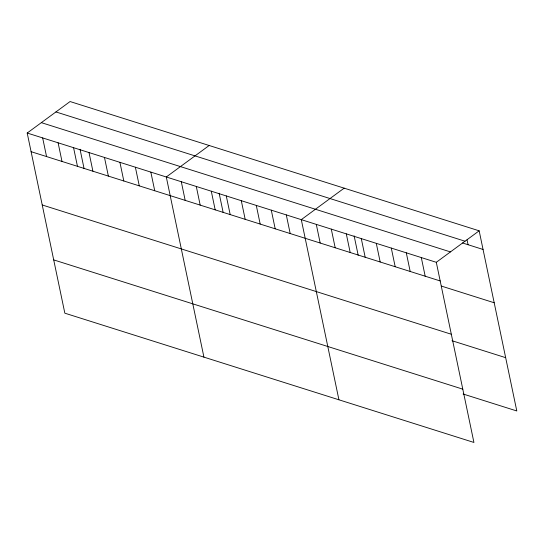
<?xml version="1.0" encoding="UTF-8"?>
<svg xmlns="http://www.w3.org/2000/svg" width="544" height="544" viewBox="0 0 544 544"><rect width="100%" height="100%" fill="white"/><g stroke="black" fill="none" stroke-linecap="round" stroke-linejoin="round"><path stroke-width="0.82" d="M27.2 133.035L436.295 262.303L473.926 442.456L64.838 313.181L27.2 133.035L70.074 101.544L479.162 230.819L516.8 410.965L463.114 394.006M209.161 145.5L166.294 176.984L203.925 357.136M344.162 188.156L301.294 219.647L338.926 399.792M436.295 262.303L479.162 230.819M55.923 111.935L465.018 241.21M462.536 242.978L483.058 249.465M41.344 122.645L450.439 251.913M31.096 151.681L440.191 280.949M441.3 286.049L494.197 302.763M42.228 204.972L451.323 334.247M451.982 340.707L505.668 357.673M53.7 259.889L462.794 389.157M467.044 239.863L468.058 244.725M421.294 257.564L425.19 276.209M406.293 252.824L410.19 271.47M391.292 248.084L395.189 266.73M376.292 243.345L380.188 261.99M361.291 238.605L365.187 257.251M354.13 235.878L358.183 255.258M346.297 233.866L350.186 252.511M331.296 229.126L335.186 247.772M316.295 224.386L320.192 243.032M286.294 214.907L290.19 233.553M271.293 210.168L275.189 228.813M256.292 205.428L260.188 224.074M241.291 200.688L245.188 219.334M226.29 195.942L230.187 214.594M219.13 193.215L223.183 212.595M211.29 191.202L215.186 209.855M196.296 186.463L200.185 205.115M181.295 181.723L185.184 200.369M150.838 172.101L154.734 190.747M135.381 167.219L139.278 185.864M119.925 162.336L123.821 180.982M104.475 157.454L108.372 176.1M89.019 152.565L92.915 171.217M80.036 149.267L84.089 168.647M73.562 147.682L77.459 166.328M58.106 142.8L62.002 161.446M42.656 137.918L46.553 156.563"/></g></svg>
